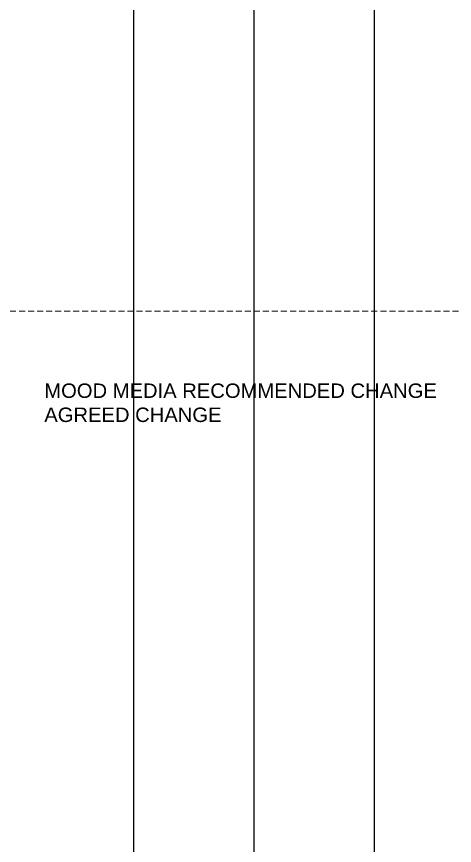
# Model space of a CAD drawing. Header units: millimetres. Extents: x -71336 to -35435, y -26189 to 22712.
# Drawn here: x -37516.3 to -37425.4, y -5764.9 to -5592.8 of the extents above; entities that cross this region are included whole.
import ezdxf

# ---------------------------------------------------------------- set-up
doc = ezdxf.new("R2010")
doc.units = ezdxf.units.MM
doc.linetypes.add('DASHED2', pattern=[0.375, 0.25, -0.125])
doc.layers.add('SC - Equipment', color=7, linetype='Continuous', lineweight=13)
doc.layers.add('SC - Text', color=7, linetype='Continuous')
doc.layers.add('SC - Xlines', color=252, linetype='Continuous', plot=False)
doc.styles.get("Standard").update_dxf_attribs({"font": 'arial.ttf', "height": 35})

msp = doc.modelspace()

# ---------------------------------------------------------------- linework, layer by layer
at = {"layer": 'SC - Equipment', "color": 251, "linetype": 'DASHED2', "ltscale": 5, "true_color": 0x636466}
msp.add_lwpolyline([(-37334.559, -5653.968), (-37599.559, -5653.968), (-37599.56, -5838.968), (-37334.561, -5838.968)], close=True, dxfattribs=at)
at = {"layer": 'SC - Xlines', "ltscale": 5}
for points in [[(-37492.06, -4973.253), (-37492.06, -5912.151)], [(-37442.06, -4973.253), (-37442.06, -5912.151)]]:
    msp.add_lwpolyline(points, dxfattribs=at)
at = {"layer": 'SC - Xlines', "color": 250, "ltscale": 5}
msp.add_lwpolyline([(-37467.06, -4973.255), (-37467.06, -5912.151)], dxfattribs=at)

# ---------------------------------------------------------------- texts
at = {"layer": 'SC - Text', "color": 1, "insert": (-37510.56, -5668.968), "char_height": 3, "width": 134.02561, "attachment_point": 1}
msp.add_mtext('MOOD MEDIA RECOMMENDED CHANGE\\PAGREED CHANGE', dxfattribs=at)

doc.saveas('drawing.dxf')
